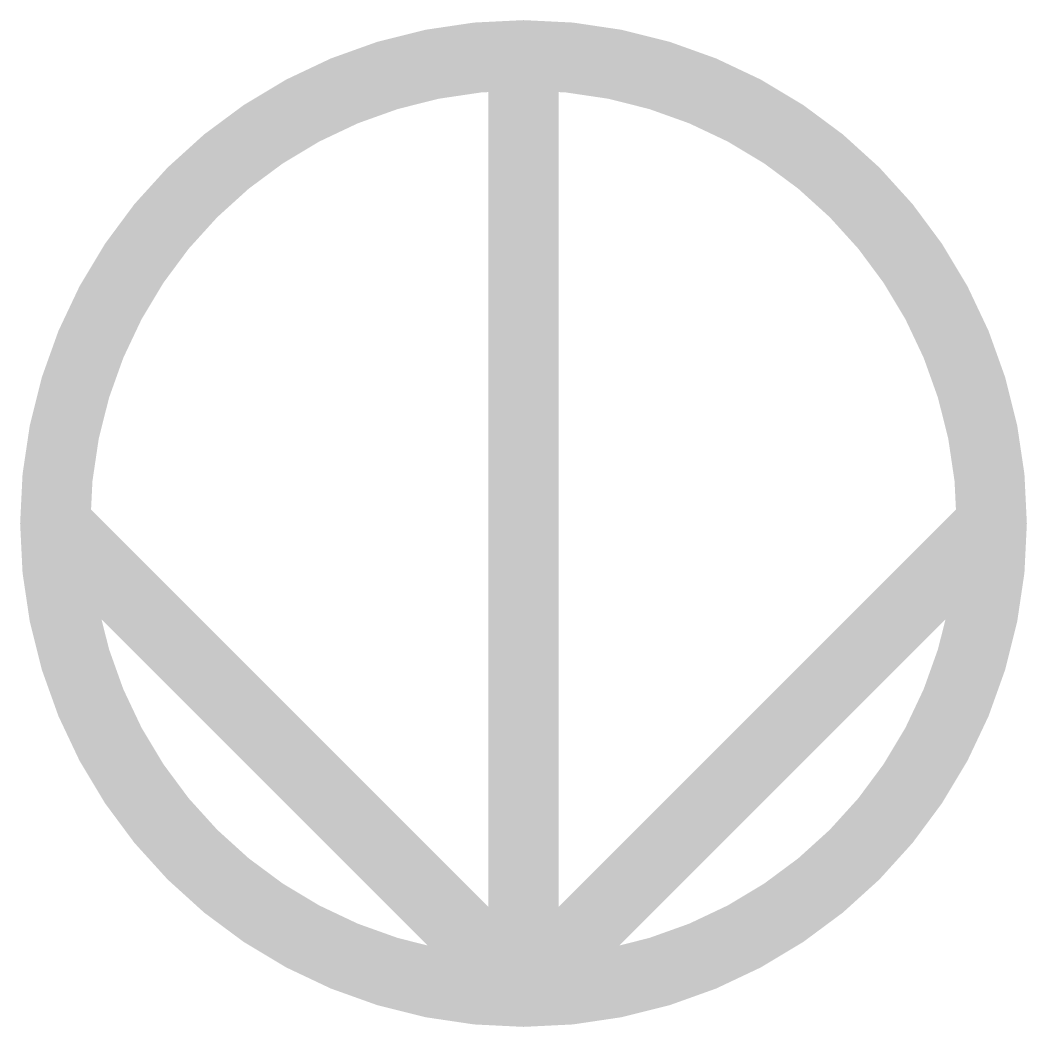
# Model space of a CAD drawing. Extents: x 5.85 to 10.15, y 1.85 to 6.15.
import ezdxf

# ---------------------------------------------------------------- set-up
doc = ezdxf.new("R2010")
doc.units = 0
doc.header["$MEASUREMENT"] = 0
doc.layers.get('0').update_dxf_attribs({"linetype": 'CONTINUOUS'})

msp = doc.modelspace()

# ---------------------------------------------------------------- linework, layer by layer
at = {"const_width": 0.3}
msp.add_lwpolyline([(8, 2, 1), (8, 6, 1), (8, 2, 1)], format="xyb", dxfattribs=at)
for points in [[(8, 6), (8, 2)], [(8, 2), (6, 4)], [(8, 2), (10, 4)]]:
    msp.add_lwpolyline(points, dxfattribs=at)

doc.saveas('drawing.dxf')
